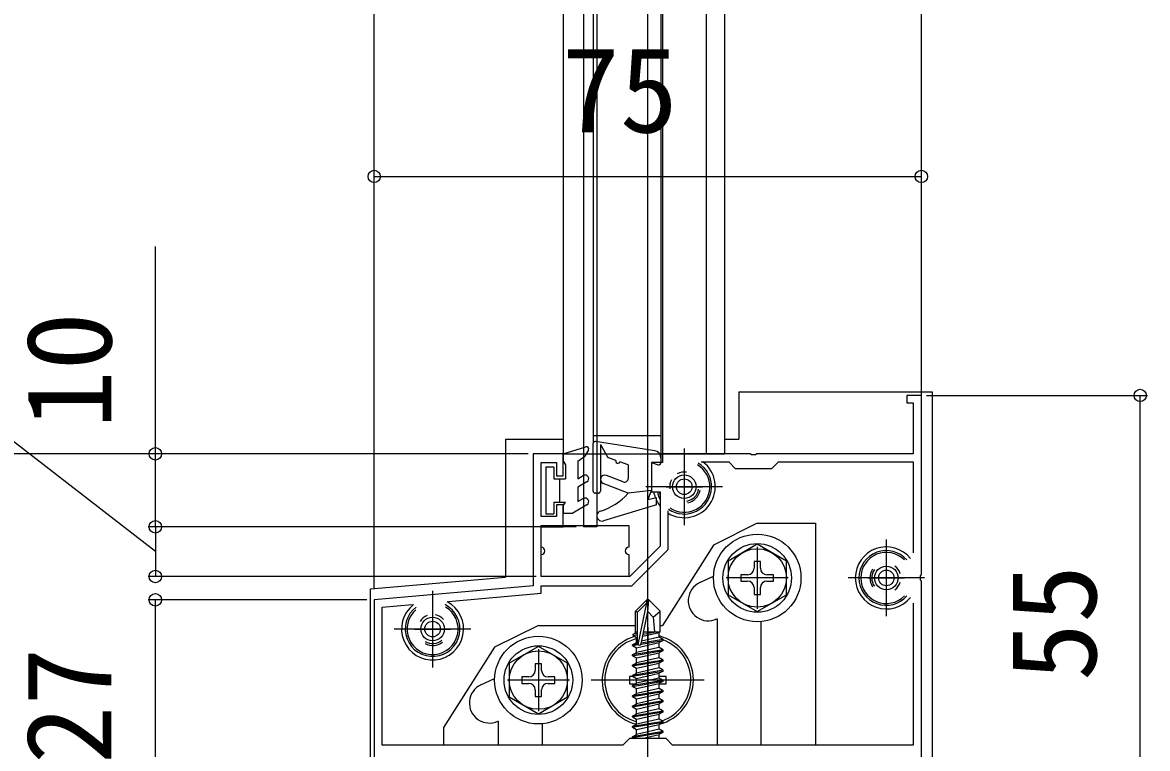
# Model space of a CAD drawing. Units: millimetres, scale not verified. Extents: x -700 to 700, y -1043 to 1037.
# Drawn here: x -575.2 to -421, y 494.5 to 593.9 of the extents above; entities that cross this region are included whole.
import ezdxf
from ezdxf.enums import TextEntityAlignment as Align

# ---------------------------------------------------------------- set-up
doc = ezdxf.new("R2010")
doc.units = ezdxf.units.MM
doc.header["$LTSCALE"] = 6
for name, color, linetype in [('0-2_YKK_11', 7, 'Continuous'), ('0-3_YKK_12', 2, 'Continuous'), ('0-4_YKK_13', 4, 'Continuous'), ('0-5_YKK_D', 6, 'Continuous')]:
    doc.layers.add(name, color=color, linetype=linetype)
doc.styles.add('ＭＳ ゴシック', font='')
doc.styles.get('ＭＳ ゴシック').set_extended_font_data('MS Gothic')

msp = doc.modelspace()

# ---------------------------------------------------------------- linework, layer by layer
at = {"layer": '0-2_YKK_11'}
for p, q in [((-484.502, 532.817), (-484.502, 527.817)), ((-487.002, 530.317), (-482.002, 530.317)), ((-456.802, 520.317), (-456.802, 515.317)), ((-459.302, 517.817), (-454.302, 517.817)), ((-519.002, 513.317), (-519.002, 508.317)), ((-521.502, 510.817), (-516.502, 510.817))]:
    msp.add_line(p, q, dxfattribs=at)
for points in [[(-452.002, 487.817), (-452.002, 517.359), (-452.122, 517.542), (-452.122, 518.092), (-452.002, 518.276), (-452.002, 542.817), (-454.002, 542.817), (-454.002, 541.817), (-453.102, 541.817), (-453.102, 534.817), (-474.543, 534.817), (-474.727, 534.697), (-475.277, 534.697), (-475.46, 534.817), (-487.502, 534.817), (-487.502, 533.617), (-489.002, 533.617), (-489.002, 529.617), (-487.802, 529.617), (-487.802, 522.173), (-491.957, 518.017), (-504.102, 518.017), (-504.102, 524.817), (-501.102, 524.817), (-501.102, 527.817), (-502.002, 527.817), (-502.002, 526.217), (-504.102, 526.217), (-504.102, 533.617), (-502.002, 533.617), (-502.002, 531.817), (-501.102, 531.817), (-501.102, 534.817), (-505.202, 534.817), (-505.202, 516.725), (-527.002, 514.817), (-527.002, 487.817)], [(-482.204, 533.717), (-478.402, 533.717), (-477.502, 532.817), (-472.502, 532.817), (-471.602, 533.717), (-453.102, 533.717), (-453.102, 521.266)], [(-516.839, 514.602), (-504.102, 515.717), (-504.102, 516.717), (-491.702, 516.717), (-486.702, 521.717), (-486.702, 527.031)], [(-453.102, 514.369), (-453.102, 494.917), (-486.102, 494.917), (-487.002, 495.817), (-492.002, 495.817), (-492.902, 494.917), (-525.902, 494.917), (-525.902, 513.809), (-521.788, 514.169)]]:
    msp.add_lwpolyline(points, dxfattribs=at)
at = {"layer": '0-3_YKK_12'}
for p, q in [((-489.502, -22.683), (-489.502, 759.3)), ((-527.002, 516.357), (-527.002, 664.8)), ((-501.102, 664.8), (-501.102, 534.81)), ((-498.302, 664.8), (-498.302, 534.817)), ((-487.502, 664.8), (-487.502, 534.817)), ((-481.502, 664.8), (-481.502, 534.817)), ((-479.002, 664.8), (-479.002, 534.817)), ((-452.002, 542.517), (-452.002, 664.8)), ((-484.502, 535.567), (-484.502, 525.067)), ((-501.102, 534.817), (-479.002, 534.817)), ((-479.252, 530.317), (-489.752, 530.317)), ((-456.802, 523.067), (-456.802, 512.567)), ((-474.502, 522.067), (-474.502, 513.567)), ((-470.252, 517.817), (-478.752, 517.817)), ((-451.552, 517.817), (-462.052, 517.817)), ((-519.002, 516.067), (-519.002, 505.567)), ((-513.752, 510.817), (-524.252, 510.817)), ((-489.502, 511.067), (-489.502, 496.567)), ((-504.502, 508.067), (-504.502, 499.567)), ((-500.252, 503.817), (-508.752, 503.817)), ((-481.752, 503.817), (-497.252, 503.817))]:
    msp.add_line(p, q, dxfattribs=at)
at = {"layer": '0-4_YKK_13'}
for p, q in [((-498.302, 684.8), (-498.302, 524.817)), ((-496.502, 684.8), (-496.502, 524.817)), ((-487.702, 675.356), (-487.702, 534.254)), ((-497.003, 673.4), (-497.003, 536.21)), ((-477.002, 543.317), (-477.002, 536.817)), ((-477.002, 543.317), (-450.502, 543.317)), ((-450.502, 543.317), (-450.502, 487.317)), ((-509.002, 536.817), (-501.102, 536.817)), ((-497.003, 537.317), (-487.702, 537.317)), ((-479.002, 536.817), (-477.002, 536.817)), ((-501.094, 534.81), (-497.985, 535.796)), ((-497.635, 535.36), (-498.125, 534.51)), ((-496.996, 529.71), (-496.996, 536.21)), ((-488.54, 535.242), (-496.649, 536.507)), ((-495.996, 536.101), (-495.996, 529.71)), ((-495.996, 536.101), (-494.962, 534.31)), ((-501.094, 534.81), (-501.094, 533.81)), ((-501.094, 533.81), (-500.794, 533.291)), ((-499.094, 533.81), (-498.125, 534.51)), ((-499.094, 533.81), (-499.094, 531.41)), ((-493.877, 533.918), (-494.962, 534.31)), ((-492.194, 533.31), (-493.312, 533.714)), ((-488.994, 533.61), (-488.994, 529.81)), ((-488.994, 533.61), (-488.084, 533.324)), ((-487.694, 534.254), (-487.694, 533.61)), ((-503.494, 533.01), (-503.494, 526.61)), ((-502.394, 533.01), (-503.494, 533.01)), ((-502.394, 533.01), (-502.394, 531.41)), ((-500.794, 533.291), (-500.794, 531.41)), ((-492.194, 533.31), (-492.194, 531.432)), ((-502.394, 531.41), (-500.794, 531.41)), ((-501.594, 531.41), (-501.594, 528.21)), ((-499.094, 531.41), (-498.344, 531.843)), ((-497.844, 530.977), (-499.094, 530.255)), ((-492.194, 529.41), (-495.615, 530.752)), ((-492.877, 530.967), (-495.177, 531.869)), ((-499.094, 530.255), (-499.094, 528.269)), ((-496.296, 529.41), (-496.696, 529.41)), ((-488.994, 529.81), (-492.194, 529.41)), ((-502.394, 528.21), (-500.794, 528.21)), ((-502.394, 528.21), (-502.394, 526.61)), ((-501.094, 527.691), (-500.794, 528.21)), ((-501.094, 527.691), (-501.094, 526.71)), ((-497.844, 527.836), (-499.794, 526.71)), ((-499.094, 528.269), (-498.344, 528.702)), ((-488.294, 527.81), (-495.595, 525.639)), ((-488.294, 527.81), (-488.294, 528.81)), ((-503.494, 526.61), (-502.394, 526.61)), ((-501.094, 526.71), (-499.794, 526.71)), ((-504.102, 525.017), (-492.102, 525.017)), ((-504.102, 522.017), (-504.102, 525.017)), ((-496.494, 524.817), (-498.294, 524.817)), ((-492.102, 525.017), (-492.102, 522.017)), ((-474.497, 525.317), (-480.497, 522.317)), ((-474.497, 525.317), (-466.502, 525.317)), ((-466.502, 525.317), (-466.502, 494.917)), ((-480.497, 522.317), (-487.497, 511.317)), ((-492.102, 521.017), (-492.102, 518.017)), ((-482.37, 517.182), (-480.497, 518.056)), ((-489.502, 480.917), (-489.502, 515.817)), ((-489.652, 514.817), (-491.202, 513.267)), ((-490.902, 513.143), (-489.652, 514.393)), ((-490.834, 508.695), (-489.652, 514.393)), ((-489.352, 514.817), (-489.652, 514.817)), ((-489.652, 514.393), (-489.652, 514.817)), ((-489.502, 513.196), (-489.502, 514.817)), ((-489.502, 513.196), (-489.352, 514.817)), ((-489.352, 514.817), (-487.802, 513.267)), ((-491.202, 510.298), (-491.202, 513.267)), ((-491.202, 513.267), (-490.902, 513.143)), ((-490.902, 508.866), (-490.902, 513.143)), ((-490.411, 508.811), (-489.502, 513.196)), ((-488.759, 512.464), (-487.802, 513.267)), ((-487.802, 510.417), (-487.802, 513.267)), ((-480.046, 512.198), (-480.002, 512.218)), ((-480.002, 512.218), (-480.002, 494.917)), ((-504.497, 511.317), (-510.497, 508.317)), ((-504.497, 511.317), (-491.202, 511.317)), ((-489.502, 511.317), (-489.502, 511.317)), ((-487.802, 511.317), (-487.497, 511.317)), ((-474.002, 511.838), (-474.002, 494.917)), ((-491.602, 508.667), (-491.052, 508.985)), ((-491.502, 510.125), (-491.202, 510.298)), ((-491.502, 510.125), (-490.902, 510.242)), ((-491.502, 509.91), (-491.502, 510.125)), ((-491.502, 509.91), (-490.902, 510.008)), ((-491.502, 509.91), (-491.052, 509.65)), ((-491.202, 510.417), (-490.902, 510.417)), ((-491.052, 509.65), (-490.899, 509.684)), ((-491.052, 508.985), (-491.052, 509.65)), ((-490.902, 509.019), (-491.052, 508.985)), ((-491.052, 508.25), (-487.952, 508.95)), ((-490.427, 508.763), (-487.402, 509.267)), ((-487.402, 509.367), (-490.399, 508.868)), ((-487.952, 509.685), (-490.342, 509.145)), ((-490.197, 509.843), (-487.952, 510.35)), ((-490.137, 510.134), (-488.419, 510.417)), ((-490.081, 510.401), (-489.998, 510.417)), ((-490.078, 510.417), (-487.802, 510.417)), ((-487.802, 510.417), (-487.952, 510.35)), ((-487.952, 509.685), (-487.952, 510.35)), ((-487.402, 509.367), (-487.952, 509.685)), ((-487.402, 509.267), (-487.952, 508.95)), ((-487.952, 508.285), (-487.952, 508.95)), ((-487.402, 509.267), (-487.402, 509.367)), ((-490.889, 508.786), (-491.602, 508.667)), ((-491.602, 508.567), (-490.834, 508.695)), ((-491.602, 508.567), (-491.602, 508.667)), ((-491.602, 508.567), (-491.052, 508.25)), ((-487.402, 507.967), (-491.602, 507.267)), ((-491.602, 507.167), (-487.402, 507.867)), ((-491.602, 507.267), (-491.052, 507.585)), ((-487.952, 508.285), (-491.052, 507.585)), ((-491.052, 507.585), (-491.052, 508.25)), ((-491.052, 506.85), (-487.952, 507.55)), ((-487.402, 507.967), (-487.952, 508.285)), ((-487.402, 507.867), (-487.952, 507.55)), ((-487.952, 506.885), (-487.952, 507.55)), ((-487.402, 507.867), (-487.402, 507.967)), ((-491.602, 507.167), (-491.602, 507.267)), ((-491.602, 507.167), (-491.052, 506.85)), ((-487.402, 506.567), (-491.602, 505.867)), ((-491.602, 505.767), (-487.402, 506.467)), ((-491.602, 505.867), (-491.052, 506.185)), ((-491.602, 505.767), (-491.602, 505.867)), ((-487.952, 506.885), (-491.052, 506.185)), ((-491.052, 506.185), (-491.052, 506.85)), ((-491.052, 505.45), (-487.952, 506.15)), ((-487.402, 506.567), (-487.952, 506.885)), ((-487.402, 506.467), (-487.952, 506.15)), ((-487.952, 505.485), (-487.952, 506.15)), ((-487.402, 506.467), (-487.402, 506.567)), ((-491.515, 504.317), (-492.002, 504.317)), ((-491.602, 505.767), (-491.052, 505.45)), ((-487.402, 505.167), (-491.602, 504.467)), ((-491.602, 504.367), (-487.402, 505.067)), ((-491.602, 504.467), (-491.052, 504.785)), ((-491.602, 504.367), (-491.602, 504.467)), ((-491.602, 504.367), (-491.052, 504.05)), ((-487.952, 505.485), (-491.052, 504.785)), ((-491.052, 504.785), (-491.052, 505.45)), ((-491.052, 504.05), (-487.952, 504.75)), ((-487.402, 505.167), (-487.952, 505.485)), ((-487.402, 505.067), (-487.952, 504.75)), ((-487.952, 504.085), (-487.952, 504.75)), ((-487.402, 505.067), (-487.402, 505.167)), ((-512.37, 503.182), (-510.492, 504.058)), ((-487.402, 503.767), (-491.602, 503.067)), ((-491.602, 502.967), (-487.402, 503.667)), ((-491.602, 503.067), (-491.052, 503.385)), ((-491.602, 502.967), (-491.602, 503.067)), ((-491.602, 502.967), (-491.052, 502.65)), ((-487.952, 504.085), (-491.052, 503.385)), ((-491.052, 503.385), (-491.052, 504.05)), ((-491.052, 502.65), (-487.952, 503.35)), ((-487.402, 503.767), (-487.952, 504.085)), ((-487.402, 503.667), (-487.952, 503.35)), ((-487.952, 502.685), (-487.952, 503.35)), ((-487.952, 503.317), (-487.002, 503.317)), ((-487.402, 503.667), (-487.402, 503.767)), ((-487.402, 502.367), (-491.602, 501.667)), ((-491.602, 501.567), (-487.402, 502.267)), ((-491.602, 501.667), (-491.052, 501.985)), ((-491.602, 501.567), (-491.602, 501.667)), ((-491.602, 501.567), (-491.052, 501.25)), ((-487.952, 502.685), (-491.052, 501.985)), ((-491.052, 501.985), (-491.052, 502.65)), ((-491.052, 501.25), (-487.952, 501.95)), ((-487.952, 501.285), (-491.052, 500.585)), ((-491.052, 500.585), (-491.052, 501.25)), ((-487.402, 502.367), (-487.952, 502.685)), ((-487.402, 502.267), (-487.952, 501.95)), ((-487.952, 501.285), (-487.952, 501.95)), ((-487.402, 500.967), (-487.952, 501.285)), ((-487.402, 502.267), (-487.402, 502.367)), ((-487.402, 500.967), (-491.602, 500.267)), ((-491.602, 500.167), (-487.402, 500.867)), ((-491.602, 500.267), (-491.052, 500.585)), ((-491.602, 500.167), (-491.602, 500.267)), ((-491.602, 500.167), (-491.052, 499.85)), ((-491.052, 499.85), (-487.952, 500.55)), ((-487.952, 499.885), (-491.052, 499.185)), ((-491.052, 499.185), (-491.052, 499.85)), ((-487.402, 500.867), (-487.952, 500.55)), ((-487.952, 499.885), (-487.952, 500.55)), ((-487.402, 499.567), (-487.952, 499.885)), ((-487.402, 500.867), (-487.402, 500.967)), ((-510.046, 498.198), (-510.002, 498.218)), ((-510.002, 498.218), (-510.002, 494.917)), ((-487.402, 499.567), (-491.602, 498.867)), ((-491.602, 498.767), (-487.402, 499.467)), ((-491.602, 498.867), (-491.052, 499.185)), ((-491.602, 498.767), (-491.602, 498.867)), ((-491.602, 498.767), (-491.052, 498.45)), ((-487.402, 498.167), (-491.602, 497.467)), ((-491.052, 498.45), (-487.952, 499.15)), ((-487.952, 498.485), (-491.052, 497.785)), ((-491.052, 497.785), (-491.052, 498.45)), ((-487.402, 499.467), (-487.952, 499.15)), ((-487.952, 498.485), (-487.952, 499.15)), ((-487.402, 498.167), (-487.952, 498.485)), ((-487.402, 499.467), (-487.402, 499.567)), ((-487.402, 498.067), (-487.402, 498.167)), ((-504.002, 497.838), (-504.002, 494.917)), ((-491.602, 497.367), (-487.402, 498.067)), ((-491.602, 497.467), (-491.052, 497.785)), ((-491.602, 497.367), (-491.602, 497.467)), ((-491.602, 497.367), (-491.052, 497.05)), ((-487.402, 496.767), (-491.602, 496.067)), ((-491.602, 495.967), (-487.402, 496.667)), ((-491.052, 497.05), (-487.952, 497.75)), ((-487.952, 497.085), (-491.052, 496.385)), ((-491.052, 496.385), (-491.052, 497.05)), ((-487.402, 498.067), (-487.952, 497.75)), ((-487.952, 497.085), (-487.952, 497.75)), ((-487.402, 496.767), (-487.952, 497.085)), ((-487.402, 496.667), (-487.952, 496.35)), ((-487.402, 496.667), (-487.402, 496.767)), ((-491.602, 496.067), (-491.052, 496.385)), ((-491.602, 495.967), (-491.602, 496.067)), ((-491.602, 495.967), (-491.342, 495.817)), ((-490.31, 495.817), (-487.952, 496.35)), ((-487.952, 495.817), (-487.952, 496.35))]:
    msp.add_line(p, q, dxfattribs=at)
for points in [[(-509.002, 536.817), (-509.002, 518.384), (-509.002, 517.932)], [(-488.294, 528.81), (-489.494, 528.51), (-488.994, 529.81)], [(-492.102, 518.017), (-504.102, 518.017), (-504.102, 521.017)], [(-474.062, 519.137), (-474.062, 520.067), (-474.942, 520.067), (-474.942, 519.137)], [(-475.822, 518.257), (-476.752, 518.257), (-476.752, 517.377), (-475.822, 517.377)], [(-473.182, 517.377), (-472.252, 517.377), (-472.252, 518.257), (-473.182, 518.257)], [(-527.502, 487.317), (-527.502, 516.314), (-509.002, 517.932)], [(-474.942, 516.497), (-474.942, 515.567), (-474.062, 515.567), (-474.062, 516.497)], [(-489.502, 513.196), (-488.759, 512.464), (-488.602, 510.417)], [(-510.497, 508.317), (-517.497, 497.317), (-517.497, 494.917)], [(-504.057, 505.137), (-504.057, 506.067), (-504.937, 506.067), (-504.937, 505.137)], [(-492.002, 504.317), (-492.002, 503.317), (-491.169, 503.317)], [(-487.002, 503.317), (-487.002, 504.317), (-487.952, 504.317)], [(-505.817, 504.257), (-506.747, 504.257), (-506.747, 503.377), (-505.817, 503.377)], [(-503.177, 503.377), (-502.247, 503.377), (-502.247, 504.257), (-503.177, 504.257)], [(-504.937, 502.497), (-504.937, 501.567), (-504.057, 501.567), (-504.057, 502.497)]]:
    msp.add_lwpolyline(points, dxfattribs=at)
for points in [[(-474.502, 522.436), (-478.502, 520.127), (-478.502, 515.508), (-474.502, 513.198), (-470.502, 515.508), (-470.502, 520.127)], [(-504.497, 508.436), (-508.497, 506.127), (-508.497, 501.508), (-504.497, 499.198), (-500.497, 501.508), (-500.497, 506.127)]]:
    msp.add_lwpolyline(points, close=True, dxfattribs=at)
for centre, radius in [((-484.502, 530.317), 1.616), ((-484.502, 530.317), 1.07), ((-474.502, 517.817), 6), ((-474.502, 517.817), 4.7), ((-474.502, 517.817), 4), ((-456.802, 517.817), 1.616), ((-456.802, 517.817), 1.07), ((-519.002, 510.817), 1.616), ((-519.002, 510.817), 1.07), ((-504.497, 503.817), 6), ((-504.497, 503.817), 4.7), ((-504.497, 503.817), 4)]:
    msp.add_circle(centre, radius, dxfattribs=at)
for centre, radius, start, end in [((-497.894, 535.51), 0.3, 329.99576, 107.58989), ((-496.696, 536.21), 0.3, 81.13685, 180), ((-488.694, 534.254), 1, 360, 81.13685), ((-493.594, 533.816), 0.3, 160.132, 340.132), ((-487.994, 533.61), 0.3, 252.5424, 360), ((-484.502, 530.317), 4.25, 238.82545, 53.1301), ((-484.502, 530.317), 3.75, 234.98974, 59.26636), ((-484.502, 530.317), 3.5, 235.34662, 58.90948), ((-484.502, 530.317), 2, 81.42665, 118.57335), ((-498.094, 531.41), 0.5, 299.99999, 119.99999), ((-495.396, 531.31), 0.6, 68.58523, 248.58523), ((-492.694, 531.432), 0.5, 248.58523, 0), ((-484.502, 530.317), 2.25, 169.99506, 170.00494), ((-484.502, 530.317), 2, 151.42665, 188.57335), ((-496.696, 529.71), 0.3, 180, 270), ((-496.296, 529.71), 0.3, 270, 0), ((-498.229, 534.663), 8, 286.24741, 318.96135), ((-484.502, 530.317), 4.25, 189.48015, 201.36541), ((-484.502, 530.317), 3.75, 190.75832, 208.35764), ((-484.502, 530.317), 3.5, 192.59549, 199.46295), ((-484.502, 530.317), 2, 279.90037, 350.09963), ((-484.502, 530.317), 2.25, 282.64791, 347.35209), ((-498.094, 528.269), 0.5, 299.99999, 119.99999), ((-484.502, 530.317), 4.25, 206.81786, 219.06145), ((-484.502, 530.317), 2, 234.99448, 235.00552), ((-495.794, 526.31), 0.7, 106.24741, 286.56104), ((-504.102, 521.517), 0.5, 270, 90), ((-492.102, 521.517), 0.5, 90, 270), ((-456.802, 517.817), 4.25, 38.74187, 321.25813), ((-456.802, 517.817), 3.75, 40.9384, 319.0616), ((-456.802, 517.817), 3.5, 44.97342, 315.02657), ((-475.822, 519.137), 0.88, 270, 0), ((-473.182, 519.137), 0.88, 180, 270), ((-456.802, 517.817), 2.25, 147.64791, 212.35209), ((-456.802, 517.817), 2, 144.90037, 215.09963), ((-456.802, 517.817), 2, 16.42665, 53.57335), ((-481.208, 514.69), 2.75, 115, 295), ((-475.822, 516.497), 0.88, 0, 90), ((-473.182, 516.497), 0.88, 90, 180), ((-456.802, 517.817), 2, 306.42665, 343.57335), ((-456.802, 517.817), 2, 259.99648, 260.00352), ((-519.002, 510.817), 4.25, 128.19204, 61.80796), ((-519.002, 510.817), 3.75, 127.10722, 62.89278), ((-519.002, 510.817), 3.5, 130.79944, 59.20056), ((-519.002, 510.817), 2, 111.42665, 148.57335), ((-519.002, 510.817), 2, 41.42665, 78.57335), ((-519.002, 510.817), 2, 194.99631, 195.00369), ((-519.002, 510.817), 2.25, 242.64791, 307.35209), ((-519.002, 510.817), 2, 239.90037, 310.09963), ((-489.502, 503.817), 6.25, 106.83119, 255.3867), ((-489.502, 503.817), 5.9, 105.2334, 254.7666), ((-489.502, 503.817), 6.25, 284.73634, 75.64303), ((-489.502, 503.817), 5.9, 289.35403, 69.15185), ((-490.653, 508.866), 0.248, 180, 347.19096), ((-505.817, 505.137), 0.88, 270, 0), ((-503.177, 505.137), 0.88, 180, 270), ((-511.208, 500.69), 2.75, 115, 295), ((-505.817, 502.497), 0.88, 0, 90), ((-503.177, 502.497), 0.88, 90, 180), ((-489.502, 503.817), 6.25, 260.71265, 263.7671)]:
    msp.add_arc(centre, radius, start, end, dxfattribs=at)
at = {"layer": '0-5_YKK_D'}
for p, q in [((-527.002, 572.817), (-452.002, 572.817)), ((-451.302, 542.817), (-421.001, 542.817)), ((-422.002, 487.817), (-422.001, 542.817)), ((-505.902, 534.817), (-588.002, 534.817)), ((-505.902, 534.817), (-558.002, 534.817)), ((-499.302, 524.817), (-558.002, 524.817)), ((-499.302, 524.817), (-558.002, 524.817)), ((-557.002, 524.817), (-557.002, 518.017)), ((-504.802, 518.017), (-558.002, 518.017)), ((-528.002, 514.817), (-558.002, 514.817)), ((-557.002, 487.817), (-557.002, 514.817))]:
    msp.add_line(p, q, dxfattribs=at)
for points in [[(-557.002, 521.417), (-587.002, 544.632), (-587.002, 575.268)], [(-557.002, 524.817), (-557.002, 534.817), (-557.002, 563.217)]]:
    msp.add_lwpolyline(points, dxfattribs=at)
for centre in [(-527.002, 572.817), (-452.002, 572.817), (-422.001, 542.817), (-557.002, 534.817), (-557.002, 524.817), (-557.002, 524.817), (-557.002, 518.017), (-557.002, 514.817)]:
    msp.add_circle(centre, 0.85, dxfattribs=at)

# ---------------------------------------------------------------- texts
at = {"layer": '0-5_YKK_D', "style": 'ＭＳ ゴシック'}
msp.add_text('75', height=11.73, dxfattribs=at).set_placement((-501.32, 575.317), align=Align.BOTTOM_LEFT)
for s, p in [('10', (-559.502, 538.263)), ('55', (-424.502, 503.681)), ('27', (-559.502, 492.311))]:
    msp.add_text(s, height=11.73, rotation=90, dxfattribs=at).set_placement(p, align=Align.BOTTOM_LEFT)

doc.saveas('drawing.dxf')
